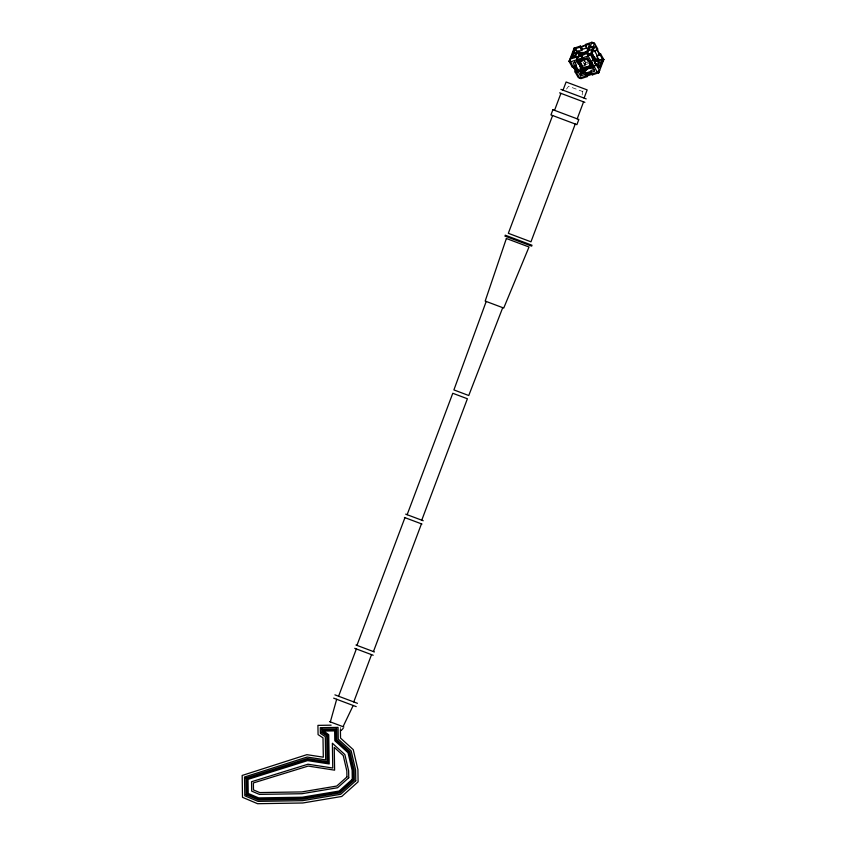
<?xml version="1.0" encoding="UTF-8"?>
<svg xmlns="http://www.w3.org/2000/svg" width="846" height="846" viewBox="0 0 846 846"><rect width="100%" height="100%" fill="white"/><g stroke="black" fill="none" stroke-linecap="round" stroke-linejoin="round"><path stroke-width="0.63" stroke-dasharray="4.23 3.17" d="M582.175 94.964L582.513 91.484L585.03 89.094M583.423 66.062L585.485 62.942L585.77 64.476L584.248 63.894M584.459 65.628L585.961 61.705M584.702 66.94L585.686 64.37M566.524 89.084L568.565 86.239L582.513 91.484M584.385 63.873L585.443 63.059M587.981 62.118L583.497 63.598L582.185 61.324M584.745 64.867L589.271 63.323M583.856 59.622L585.591 62.667M583.666 59.749L586.532 64.772M582.429 60.817L586.606 68.114M340.378 727.37L340.409 729.717"/><path stroke-width="1.27" d="M330.342 721.902L336.676 699.282M486.207 301.451L453.9 389.921L468.758 395.516L502.725 307.658M552.597 115.521L508.33 233.306L530.971 241.819L575.238 124.034M554.553 110.329L560.93 93.356M563.024 90.173L566.101 81.988L587.166 89.898L584.089 98.094M356.927 645.382L404.948 517.646M338.59 696.226L356.367 648.935M407.138 514.706L452.779 393.274L467.394 398.762L421.752 520.195M353.755 701.937L371.531 654.635M373.446 651.589L421.456 523.854M577.194 118.842L583.571 101.858M574.529 61.737L576.263 64.772L575.417 66.982L573.641 67.564L572.287 67.046L569.051 61.377L571.378 55.307L573.144 54.726L574.381 56.883M571.801 54.207L574.127 48.137L580.335 46.096L581.688 46.615M569.157 61.293L570.849 61.726L569.157 61.293L570.416 59.4M575.301 48.719L574.148 48.275L573.821 50.527M573.81 49.671L574.212 48.613M571.177 57.539L573.144 52.42L574.159 52.082L575.46 54.345L574.191 57.655M574.159 52.082L572.086 57.486L576.528 56.026L576.602 59.844L580.377 66.728L581.572 66.781L581.911 65.914L580.345 63.175L579.436 64.233L578.939 63.63L580.377 66.728M572.647 51.997L574.413 51.416L575.481 48.656L579.912 47.196L580.335 46.096M572.287 67.046L572.71 65.946M573.123 66.104L575.661 71.593L577.797 71.688L578.389 70.144L575.608 65.279L575.016 66.823L573.99 67.162L576.771 72.026M581.995 55.085L582.704 58.903L577.384 60.648L576.676 56.841M580.314 47.355L585.876 44.965L580.314 47.355L581.614 49.628L586.934 47.873L585.633 45.599M578.199 56.936L579.51 53.531L583 52.378L584.29 53.584M578.569 56.957L579.531 55.741M578.378 59.262L577.532 61.472L573.102 62.932L575.417 66.982M574.413 51.416L576.274 54.662L577.332 51.902L581.762 50.443L582.608 48.233M587.653 75.474L587.23 76.574L581.022 78.625L578.315 77.589L575.068 71.91L575.492 70.81M589.302 47.958L587.082 48.687L585.231 45.451L585.654 44.341L591.862 42.3L594.558 43.336L597.805 49.015L597.382 50.115L593.839 51.278L592.676 49.258M580.716 62.89L580.24 64.127L578.474 64.169L578.717 63.545M583 52.378L583.814 54.821M583.127 52.727L584.057 53.488L583.719 54.366L583.127 52.727L586.754 51.987M580.811 58.776L581.339 60.563L581.678 59.696M581.202 66.041L578.928 61.853L581.424 61.028L581.9 59.791M578.199 71.847L579.045 69.636L581.361 73.687L585.792 72.227L584.946 74.437L580.515 75.897L578.199 71.847L576.422 72.428L575.068 71.91M582.281 65.628L581.805 66.866L583.106 69.15L585.601 68.325L586.077 67.088L586.881 69.531L583.391 70.683L581.868 70.102L580.282 66.284M586.13 51.743L582.989 53.087M580.145 68.801L580.853 66.961M581.339 60.563L584.332 59.58L584.671 58.712M580.102 71.307L580.948 69.108L581.488 70.038M583.899 59.125L584.417 60.045L584.903 58.797M589.112 49.47L587.336 50.051L586.278 52.812L581.847 54.271L581.921 58.099L582.852 59.717L587.283 58.258L589.609 62.308L591.375 61.726L593.998 58.934L591.682 54.884L592.739 52.124L591.809 50.506L589.112 49.47L587.632 53.33L588.129 56.048L594.072 66.326L596.123 64.307L593.342 59.442L595.88 64.941M585.231 45.451L589.662 43.992L588.605 46.742L590.381 46.16L591.862 42.3M587.716 53.7L590.022 54.588M590.434 46.72L589.165 50.03L588.15 50.358L589.419 47.059L592.665 47.577L593.194 48.508L591.925 51.818M591.84 42.945L592.063 42.374M580.716 73.443L581.985 70.144M576.422 72.428L579.669 78.107L579.891 77.525L581.043 77.969L580.821 78.541M580.515 75.897L582.63 70.387L586.881 69.531M583.106 69.15L583.581 67.902L590.423 65.65M576.845 59.717L588.129 56.048L587.78 53.51M592.993 43.389L593.215 42.818M582.006 73.94L583.275 70.641M591.396 50.876L592.665 47.577M594.146 43.833L594.368 43.262M591.809 50.506L590.328 54.366L588.129 56.048M597.382 50.115L595.066 46.065L594.008 48.814L593.078 47.196L594.558 43.336M583.888 72.767L584.734 70.556L583.708 70.895M585.834 68.41L586.162 67.543L589.154 66.559L588.827 67.426L585.834 68.41L586.754 69.182L589.747 68.188M586.246 69.034L585.548 70.874L583.772 71.455M586.754 69.182L586.162 67.543M592.602 54.641L591.618 51.892M585.358 74.596L590.677 72.841L592.327 74.205L586.997 75.95L585.358 74.596L585.95 73.052L591.269 71.297M577.416 61.261L587.399 57.983L593.374 67.394L589.874 68.547L588.594 67.342L589.07 66.094M588.594 67.342L591.09 66.517L589.789 64.233L590.265 62.995M589.165 61.028L588.594 61.219L590.159 63.947L590.487 63.08M592.538 57.75L594.072 56.925L592.507 54.197M589.874 68.547L590.117 67.923M594.4 56.756L596.229 59.95L595.394 62.118L594.875 61.208L595.468 59.654L593.649 56.46L594.4 56.756L592.168 58.036M596.98 49.956L597.223 49.322L599.761 54.821L597.276 55.635L594.495 50.771L596.98 49.956L599.761 54.821M591.09 66.517L591.566 65.279M597.794 65.872L600.152 65.089L601.083 66.718L598.757 72.777L592.549 74.818L591.195 74.3L590.275 72.682L591.121 70.482L594.442 69.383M594.643 63.122L594.727 61.578M592.549 74.818L592.972 73.718M589.123 68.251L594.156 66.591L596.779 63.799L599.095 67.849L601.168 62.445L601.707 63.376L600.163 67.405M600.163 54.979L602.489 59.03L601.421 61.79L597.879 62.953L598.936 60.193L596.62 56.143L600.163 54.979L600.586 53.869L599.243 53.351M597.847 65.47L598.693 63.26L601.168 62.445M598.333 72.28L599.063 70.387L599.454 70.757L597.181 71.836L598.735 72.65L597.572 72.206M603.452 59.833L603.05 60.901L602.807 59.59L603.452 59.833L596.166 59.992L595.764 61.049L599.402 60.975M601.506 65.607L603.833 59.548L600.586 53.869M343.053 726.682L353.184 705.49M343.222 728.343L341.171 730.532M327.138 761.601L326.736 735.819L321.808 732.562L321.755 729.083L322.781 730.077L335.64 729.865L336.634 728.85L336.803 739.785L349.853 751.639L354.157 770.103L354.315 780.192L340.05 792.924L302.445 799.227L258.316 799.925L246.239 794.828L245.975 777.992L307.32 758.534L327.138 761.601L328.163 762.775L307.447 759.571L246.99 778.68L245.975 777.992M591.756 62.985L590.159 63.947M592.02 62.964L589.789 64.233M246.239 794.828L247.233 794.151L246.99 778.68M321.808 732.562L322.802 732.012L327.74 735.269L328.163 762.775M326.736 735.819L327.74 735.269M583.761 52.663L580.271 53.816L575.978 50.274M578.675 55.699L579.679 55.371L580.271 53.816L581.318 55.646M576.433 57.475L581.752 55.72M576.602 59.844L570.394 61.895L569.051 61.377M584.417 60.045L586.913 59.22L588.224 61.504L589.218 61.176M595.351 59.453L598.672 58.353M593.469 60.309L595.468 59.654M591.291 61.462L590.265 61.8L593.046 66.665L594.072 66.326M595.616 61.293L602.489 59.03L603.833 59.548M580.039 66.908L581.805 66.866M596.356 64.899L598.577 64.169M586.13 68.938L589.123 67.955L588.827 67.426M580.06 71.709L582.418 70.937L583.655 73.094M599.983 65.533L601.009 65.195M597.424 66.57L599.899 65.755M590.275 72.682L594.706 71.223L592.39 67.172M585.887 75.527L591.206 73.771M579.669 78.107L585.876 76.055L587.23 76.574M591.195 74.3L597.403 72.259L599.603 70.578L595.119 62.741M595.521 59.738L599.158 59.664M603.187 59.643L603.727 59.632L602.574 59.188M331.124 725.17L317.927 725.371L318.075 734.603L323.003 737.86L323.309 757.191L306.887 754.664L242.168 775.454L242.506 797.334L257.586 803.7L302.794 802.991L341.742 796.467L358.101 781.852L357.911 769.638L353.247 749.641L340.547 738.093L340.409 729.717M321.755 729.083L336.634 728.85M560.909 89.38L586.204 98.887M559.608 92.859L584.893 102.355M505.221 235.177L532.071 245.266M504.882 236.076L531.732 246.165M405.668 514.146L423.222 520.745M404.42 517.456L421.985 524.055M355.965 645.012L374.418 651.949M354.717 648.322L373.181 655.259M334.91 694.852L357.435 703.312M333.662 698.151L356.198 706.622M329.506 721.596L343.888 727M590.381 46.16L593.078 47.196M580.557 46.72L581.667 47.143M598.894 53.763L600.004 54.186M586.754 51.68L585.76 52.008L586.807 53.837M574.127 48.137L575.481 48.656L579.066 54.937M594.072 56.925L592.401 54.863M598.757 72.777L597.403 72.259L594.156 66.591M247.233 794.151L258.516 798.91L302.36 798.222L339.595 791.983L353.3 779.748L353.152 770.23L348.943 752.179L335.799 740.239L335.64 729.865M577.522 51.352L580.176 53.848M576.464 52.166L579.119 54.662M601.421 61.79L602.352 63.408M592.369 54.546L593.934 57.285M593.575 60.034L590.328 54.366L587.632 53.33L569.897 59.167L570.394 61.895L573.641 67.564M579.912 47.196L581.762 50.443M578.759 50.707L580.493 53.753M581.424 61.028L580.62 58.586M585.601 68.325L586.119 69.235M580.007 61.652L583.581 67.902M574.942 55.096L576.105 57.126M580.007 64.042L581.572 66.781M579.436 64.233L581.001 66.971M580.8 67.194L582.63 70.387M584.946 74.437L585.876 76.055M576.655 60.975L578.474 64.169M575.016 66.823L577.797 71.688M573.673 67.077L575.904 70.958M322.781 730.077L322.802 732.012M506.373 238.498L485.181 301.07L503.74 308.05L529.014 247L506.373 238.498M552.893 109.716L550.947 114.897L576.898 124.648L578.844 119.466L552.893 109.716M569.834 60.024L569.421 61.081L570.077 61.335L569.834 60.024M599.074 71.244L598.672 72.312L598.016 72.058L599.074 71.244M346.934 776.956L336.75 786.05L301.779 791.919L259.743 792.575L253.483 789.931L253.377 782.941L308.177 766.074L334.604 770.156L334.244 747.356L343.233 755.531L346.839 771.002L346.934 776.956M348.753 777.749L337.565 787.742L301.948 793.717L259.394 794.383L251.696 791.137L251.548 781.725L307.965 764.224L332.764 768.052L332.372 743.222L344.861 754.569L348.637 770.78L348.753 777.749M352.285 779.303L339.14 791.042L302.265 797.218L258.707 797.905L248.227 793.485L248.005 779.356L307.563 760.607L329.189 763.949L328.734 734.73L323.796 731.06L334.646 730.891L334.805 740.694L348.034 752.707L352.148 770.346L352.285 779.303M355.764 780.826L340.695 794.278L302.582 800.665L258.03 801.374L244.811 795.79L244.515 777.019L307.161 757.054L325.678 759.909L325.308 736.602L320.38 733.345L320.285 727.666L338.051 727.38L338.231 739.14L351.153 750.878L355.595 769.923L355.764 780.826M589.482 54.472L588.425 55.286L588.182 53.975L589.482 54.472"/></g></svg>
